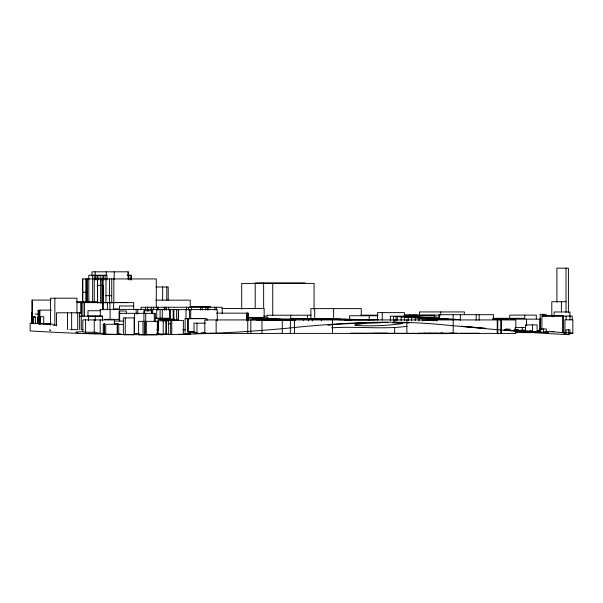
<?xml version="1.0" encoding="UTF-8"?>
<svg xmlns="http://www.w3.org/2000/svg" width="603" height="603" viewBox="0 0 603 603"><rect width="100%" height="100%" fill="white"/><g stroke="black" fill="none" stroke-linecap="round" stroke-linejoin="round"><path stroke-width="0.9" d="M327.911 325.349L333.474 324.497L367.174 322.65L387.767 322.53M407.115 326.313C382.732 329.607 358.009 326.178 333.474 327.746L331.612 327.791M178.601 334.514L190.646 334.024L183.38 333.632M100.188 319.907L100.188 333.384L93.721 333.482L95.334 333.776M201.485 332.826L205.246 332.743L203.626 332.63M434.575 333.203L441.826 333.316L418.459 333.165M162.275 334.853L158.092 334.416L163.873 334.409L156.863 333.745M45.217 323.788L53.237 324.195M380.96 322.778L365.674 323.216L355.431 324.7L354.798 325.319C370.747 326.411 386.99 325.65 402.849 323.502L392.749 322.824M443.137 333.158L440.74 333.18L457.722 333.165M395.259 322.492L409.625 322.884M196.804 332.886L188.407 332.087L188.407 318.67M127.09 275.254L131.296 275.254L131.296 279.935M305.058 282.882L255.205 282.882L255.205 308.789M97.52 285.385L103.279 285.385L103.256 309.889M156.064 286.975L168.199 286.975L168.199 300.143M82.837 292.206L87.375 292.206M105.977 295.696L111.736 295.696M51.104 300.06L31.861 300.06L31.861 323.298M155.785 300.151L190.239 300.151L190.239 307.59M76.641 301.673L97.769 301.673M566.036 301.734L551.798 301.734L551.798 316.439M97.211 302.435L126.947 302.435M77.109 302.631L133.67 302.631L133.67 309.889M133.67 306L119.439 306L119.439 309.678M190.676 306.671L210.688 306.671M189.47 307.364L191.249 307.364M221.753 308.465L264.137 308.465L264.137 317.653M113.929 309.015L119.439 309.015M159.81 309.392L100.264 309.392L100.264 316.356M51.368 310.123L39.323 310.123L39.323 324.165M38.049 310.357L38.524 310.357L38.524 323.924M100.264 310.741L87.978 310.741L87.978 316.356M81.639 312.799L56.463 312.799L56.463 325.906M216.402 313.145L248.119 313.145L248.119 320.63M119.123 313.334L155.34 313.334L155.34 321.814M34.936 314.035L39.519 314.035M404.364 315.105L440.703 315.06M311.073 315.203L267.008 315.241L267.031 317.932M361.205 315.165L378.058 315.165M404.078 315.165L416.997 315.165M409.339 315.309L434.763 315.309L434.763 317.11M377.455 315.746L349.559 315.746L349.559 319.341M87.834 316.062L102.095 316.062M79.377 316.168L102.525 316.153L102.525 320.645M263.639 316.191L266.179 316.191M408.894 316.206L390.375 316.206L390.375 320.706M542.881 316.123L572.262 316.123L572.262 319.869M393.45 316.394L412.754 316.394M35.321 316.703L32.509 316.703L32.509 323.14M416.635 316.733L397.294 316.733L397.294 320.329M39.911 316.756L43.77 316.756L43.77 324.113M401.176 316.959L420.065 316.959M416.417 317.11L439.7 317.11M38.524 317.17L37.65 317.17L37.65 323.6M404.605 317.201L423.66 317.201M35.479 317.253L33.61 317.253L33.61 323.683M247.562 317.419L256.788 317.419M408.216 317.434L426.954 317.434M247.117 317.706L263.134 317.706M411.495 317.706L430.783 317.706M415.324 317.977L434.416 317.977M247.991 318.06L268.727 318.06M155.34 318.218L170.634 318.218M418.964 318.233L437.718 318.233M492.538 318.324L524.444 318.324M204.07 318.497L185.136 318.497L185.136 332.155M422.266 318.459L441.253 318.459M252.876 318.535L274.757 318.535M185.136 318.67L206.904 318.67L206.904 320.472M290.752 318.67L312.15 318.67M425.793 318.678L444.607 318.678M274.569 318.776L277.32 318.776M295.251 318.783L326.095 318.844M274.425 318.964L293.05 318.964L293.05 320.804M308.291 318.904L331.062 318.904M429.148 318.927L448.466 318.927M259.2 319.077L280.568 319.077M312.324 319.04L340.635 319.04M174.229 319.16L158.182 319.16L158.182 329.939M321.316 319.153L346.544 319.153M433.022 319.138L452.325 319.138M492.734 319.153L540.861 319.153M104.553 319.349L119.658 319.349M327.218 319.289L352.582 319.289M436.866 319.304L455.808 319.304M440.348 319.462L459.531 319.462M332.366 319.522L375.42 319.522M350.682 319.703L378.398 319.703M159.885 319.801L178.217 319.801M251.428 319.763L286.809 319.763M338.871 319.831L374.621 319.831M344.735 320.133L351.285 320.133M422.703 320.133L436.964 320.133M256.991 320.381L292.425 320.381M162.75 320.434L183.38 320.397L183.38 333.919M114.389 321.052L123.751 321.052M205.352 323.178L194.008 323.178L194.008 333.293M114.389 323.721L118.731 323.721L118.731 334.529M168.131 323.803L170.634 323.803M118.731 324.422L123.344 324.422M53.117 325.168L56.735 325.168M525.447 327.595L515.203 327.595L515.203 330.127M69.971 329.645L77.719 329.645L77.719 312.799M83.086 329.668L81.277 329.668L81.277 316.183M156.735 329.909L158.559 329.909M182.611 329.833L185.144 329.833M515.203 330.964L517.962 330.964M530.791 331.642L539.873 331.891M194.837 331.982L187.45 331.982L187.45 318.497M515.595 332.637L542.881 332.615M561.619 332.615L572.85 333.286L572.85 319.801L564.943 319.801L564.943 333.286M565.267 332.977L563.496 332.977L563.496 315.761L541.901 315.761L541.901 329.803M350.682 333.188L387.789 333.195M156.87 333.278L158.559 333.278M195.508 333.293L213.892 333.293M374.327 333.248L421.919 333.421M459.486 333.316L479.31 333.233M569.918 333.286L572.85 333.286L572.337 332.977M82.837 333.384L95.937 333.384M98.493 333.384L105.517 333.384M139.225 333.557L134.529 333.557L134.529 313.334M381.48 333.482L418.768 333.482M441.328 333.519L455.122 333.519M414.902 333.625L449.062 333.617M118.731 333.828L120.615 333.828M164.8 333.919L167.302 333.919M158.054 334.341L168.644 334.341L168.644 320.856L158.054 320.856L158.054 333.444M112.912 334.529L128.545 334.529M190.94 332.472L194.37 332.479M449.672 333.158L453.185 333.203M436.542 333.399L429.2 333.165M537.273 331.258L539.655 331.288M521.761 331.356L525.522 331.424M38.577 323.653L50.742 323.901L30.15 323.2L30.15 330.926C119.982 336.512 210.191 336.353 299.766 326.969C344.554 322.695 389.659 320.299 434.575 324.03C479.483 328.002 524.339 332.668 569.39 334.673L569.39 332.977M515.309 330.964L517.118 331.009M38.577 323.705L50.742 324.037M540.529 332.381L503.98 330.007L548.398 332.668L543.605 332.223L546.348 332.328L546.348 328.959L539.873 328.959L539.873 332.328L546.348 332.328L544.833 332.2M423.826 333.158L430.813 333.429M537.311 330.813L540.167 330.919L537.921 330.753M537.469 331.153L540.145 331.258M413.213 333.203L413.605 333.218M537.522 330.957L540.28 331.077M551.315 331.454L554.029 331.575M545.632 331.311L563.496 332.615M517.962 330.007L515.203 329.849L532.577 331.416L529.238 331.228L531.507 331.454M521.64 330.218L525.153 330.482M505.729 328.944L510.409 329.261M514.155 329.517L517.894 329.773M523.517 330.158L525.386 330.286M530.165 330.964L532.004 331.153M100.188 333.384L94.234 332.193L85.581 332.261L82.837 331.68L75.624 332.072L78.028 333.097M569.941 316.575L569.941 311.977L554.104 311.977L554.104 316.575M569.918 316.123L569.918 319.869M568.418 312.392L568.418 268.139L556.901 268.139L556.901 302.035M568.358 329.833L568.358 333.203L569.956 333.203L569.956 329.833L566.006 329.833L566.006 333.203M566.149 316.123L566.149 319.869M566.036 268.139L566.036 312.392M562.448 315.761L562.448 332.615M561.393 301.734L561.393 311.849M546.114 316.251L546.114 314.374L540.175 314.374L540.175 329.359M543.605 328.959L543.605 332.328M542.881 314.374L542.881 316.251M539.919 319.153L539.919 331.733M537.085 331.642L537.085 324.904L525.447 324.904L525.447 331.642M536.293 318.851L536.293 315.105L509.731 315.105L509.731 318.851M532.577 324.904L532.577 331.642M526.562 319.153L526.562 325.447M524.798 315.105L524.798 318.851M522.258 327.595L522.258 330.964M515.791 328.017L515.791 319.929L204.809 319.929L204.809 333.406L515.791 333.406L515.791 330.708M501.553 319.929L501.553 333.406M500.731 319.929L500.731 333.406M497.776 319.929L497.776 333.406M497.234 319.929L497.234 333.406M493.54 319.371L493.54 314.691L439.097 314.691L439.097 318.912M479.159 314.691L479.159 320.306M476.189 314.691L476.189 320.306M464.378 314.743L464.378 311.939L419.477 311.939L419.477 314.743M460.368 314.691L460.368 320.306M453.215 319.929L453.215 333.406M453.147 314.691L453.147 320.306M440.703 311.939L440.703 314.743M436.866 319.138L436.866 320.939M433.022 318.927L433.022 320.939M429.148 318.678L429.148 320.721M425.793 318.459L425.793 320.472M422.266 318.233L422.266 320.924M418.964 317.977L418.964 320.924M415.324 317.706L415.324 320.675M413.809 315.309L413.809 317.11M411.495 317.434L411.495 320.404M409.339 315.105L409.339 317.11M408.216 317.201L408.216 320.796M406.859 319.929L406.859 333.406M404.605 316.959L404.605 320.796M404.409 316.371L404.409 312.625L377.455 312.625L377.455 320.11M401.176 316.733L401.176 320.555M396.028 316.394L396.028 320.886M394.656 319.929L394.656 322.62M394.656 328.017L394.656 333.406M393.45 316.206L393.45 320.886M382.219 312.625L382.219 320.11M369.172 315.746L369.172 320.238M361.242 315.972L361.242 308.615L310.862 308.615L310.862 318.731M333.617 308.615L333.617 319.65M332.539 319.929L332.539 333.406M321.316 319.04L321.316 320.879M314.713 308.615L314.713 319.65M314.057 309.316L314.057 283.41L241.705 283.41L241.705 309.316M312.324 318.904L312.324 320.879M308.291 318.844L308.291 320.743M307.507 315.241L307.507 318.829M303.641 318.783L303.641 320.683M295.251 318.67L295.251 320.623M294.535 319.929L294.535 333.406M290.752 315.241L290.752 319.733M290.344 319.929L290.344 333.406M282.272 319.929L282.272 333.406M272.737 283.41L272.737 315.791M263.639 282.882L263.639 308.789M261.958 319.929L261.958 333.406M250.818 319.929L250.818 333.406M247.939 313.145L247.939 320.63M247.758 313.145L247.743 333.406M247.245 313.145L247.245 320.63M246.612 313.145L246.612 320.63M222.228 313.688L222.228 307.251L141.012 307.251L141.012 310.01M217.276 320.645L217.276 309.61L160.089 309.61L160.089 318.806M216.402 307.251L216.402 310.01M216.145 319.929L216.145 333.406M214.932 307.251L214.932 310.01M208.661 307.251L208.661 310.01M207.424 307.251L207.424 310.01M205.744 307.251L205.744 310.01M202.299 307.251L202.299 310.01M200.633 307.251L200.633 310.01M196.993 323.178L196.993 333.293M191.483 307.251L191.483 310.01M190.721 309.61L190.721 318.806M189.576 309.61L189.576 318.806M188.588 307.251L188.588 310.01M186.425 307.251L186.425 310.01M185.988 309.61L185.988 318.806M176.619 309.61L176.619 319.726M173.883 309.61L173.883 319.726M173.204 309.61L173.204 319.726M171.772 320.397L171.772 333.919M170.634 320.434L170.634 333.919M170.543 309.61L170.543 319.726M169.526 309.61L169.526 318.806M168.667 307.251L168.667 310.01M166.782 286.975L166.782 300.143M166.451 307.251L166.451 310.01M166.383 320.856L166.383 334.341M165.915 320.856L165.915 334.341M165.071 307.251L165.071 310.01M164.197 307.251L164.197 310.01M163.232 320.856L163.232 334.341M162.652 286.975L162.652 300.143M162.267 309.61L162.267 318.806M158.257 307.251L158.257 310.01M157.262 307.251L157.262 310.01M156.75 309.392L156.75 318.588M156.283 307.613L156.283 278.933L82.49 278.933L82.49 302.058M154.285 313.334L154.285 321.61M153.501 307.251L153.501 310.01M152.227 309.392L152.227 313.99M151.805 313.53L151.805 310.779L143.883 310.779L143.883 313.53M151.293 307.251L151.293 310.01M148.021 309.392L148.021 311.231M147.667 307.251L147.667 310.01M146.325 321.354L146.325 334.838M145.722 313.334L145.722 321.61M145.496 307.251L145.496 310.01M145.361 321.354L145.361 334.838M144.411 310.779L144.411 313.53M144.351 321.354L144.351 334.838M143.921 313.334L143.921 321.61M143.017 321.354L143.017 334.838M137.763 309.392L137.763 313.99M136.172 309.392L136.172 313.99M130.949 275.254L130.949 279.935M128.891 275.254L128.891 279.935M128.235 275.541L128.235 271.817L91.995 271.817L91.995 275.541M128.13 271.817L128.13 279.257M126.344 313.718L126.344 310.967L119.123 310.967L119.123 320.155M125.258 317.894L125.258 334.748M119.65 310.967L119.658 321.15M117.193 324.271L117.193 334.379M114.389 324.399L114.389 319.907L82.837 319.907L82.837 331.59M114.223 271.817L114.223 279.257M113.831 278.933L113.831 302.985M113.613 302.631L113.613 309.889M111.736 278.933L111.736 303.053M110.108 309.392L110.108 319.507M109.912 302.631L109.912 309.889M109.512 278.933L109.512 303.053M107.402 302.631L107.402 309.889M106.935 279.935L106.935 275.254L88.814 275.254L88.814 302.058M106.271 271.817L106.271 275.541M105.977 278.933L105.977 303.053M105.095 275.254L105.095 279.935M104.274 323.932L104.274 334.039M103.565 275.254L103.565 279.935M103.03 278.933L103.03 302.985M102.623 278.933L102.691 309.889M102.148 275.254L102.148 279.935M101.884 278.933L101.884 303.256M100.595 278.933L100.595 303.256M100.128 275.254L100.128 279.935M98.018 275.254L98.018 279.935M97.603 278.933L97.603 303.256M97.52 278.933L97.52 302.058M96.985 275.254L96.985 279.935M95.47 275.254L95.47 279.935M95.266 316.153L95.266 320.66M95.176 271.817L95.176 275.541M94.272 275.254L94.272 302.058M94.234 319.907L94.234 332.487M92.658 275.254L92.658 302.058M88.49 316.168L88.498 320.683M87.337 278.933L87.375 302.058M86.651 278.933L86.651 302.058M85.822 278.933L85.822 302.058M85.581 319.907L85.581 332.487M84.435 302.631L84.435 316.243M82.95 302.631L82.95 316.243M82.837 278.933L82.837 302.058M81.631 302.631L81.639 316.545M80.757 302.631L80.757 313.522M79.641 312.799L79.641 329.645M76.965 313.085L76.965 298.206L50.524 298.206L50.524 325.168M71.651 312.799L71.651 329.645M67.453 312.799L67.453 329.645M54.85 298.206L54.85 325.168M40.213 316.756L40.213 324.113M39.911 310.123L39.911 324.165M38.125 310.357L38.125 323.464M35.577 317.427L35.577 323.856M32.675 316.703L32.675 323.14M32.456 300.06L32.456 323.298M31.68 312.61L31.68 323.396M50.516 330.301L49.793 330.029L50.516 330.301M134.137 317.894L123.344 317.894L123.344 334.748L134.137 334.748L134.137 317.894M157.338 321.354L138.607 321.354L138.607 334.838L157.338 334.838L157.338 321.354M104.492 323.932L103.241 323.932L103.241 334.039L104.492 334.039L104.492 323.932M117.464 324.271L105.736 324.271L105.736 334.379L117.464 334.379L117.464 324.271M194.822 332.155L188.407 332.155L194.822 332.132M468.282 326.758L461.355 326.283L485.332 328.379L468.282 326.758M178.398 320.645L178.398 309.61L178.33 320.645"/></g></svg>
